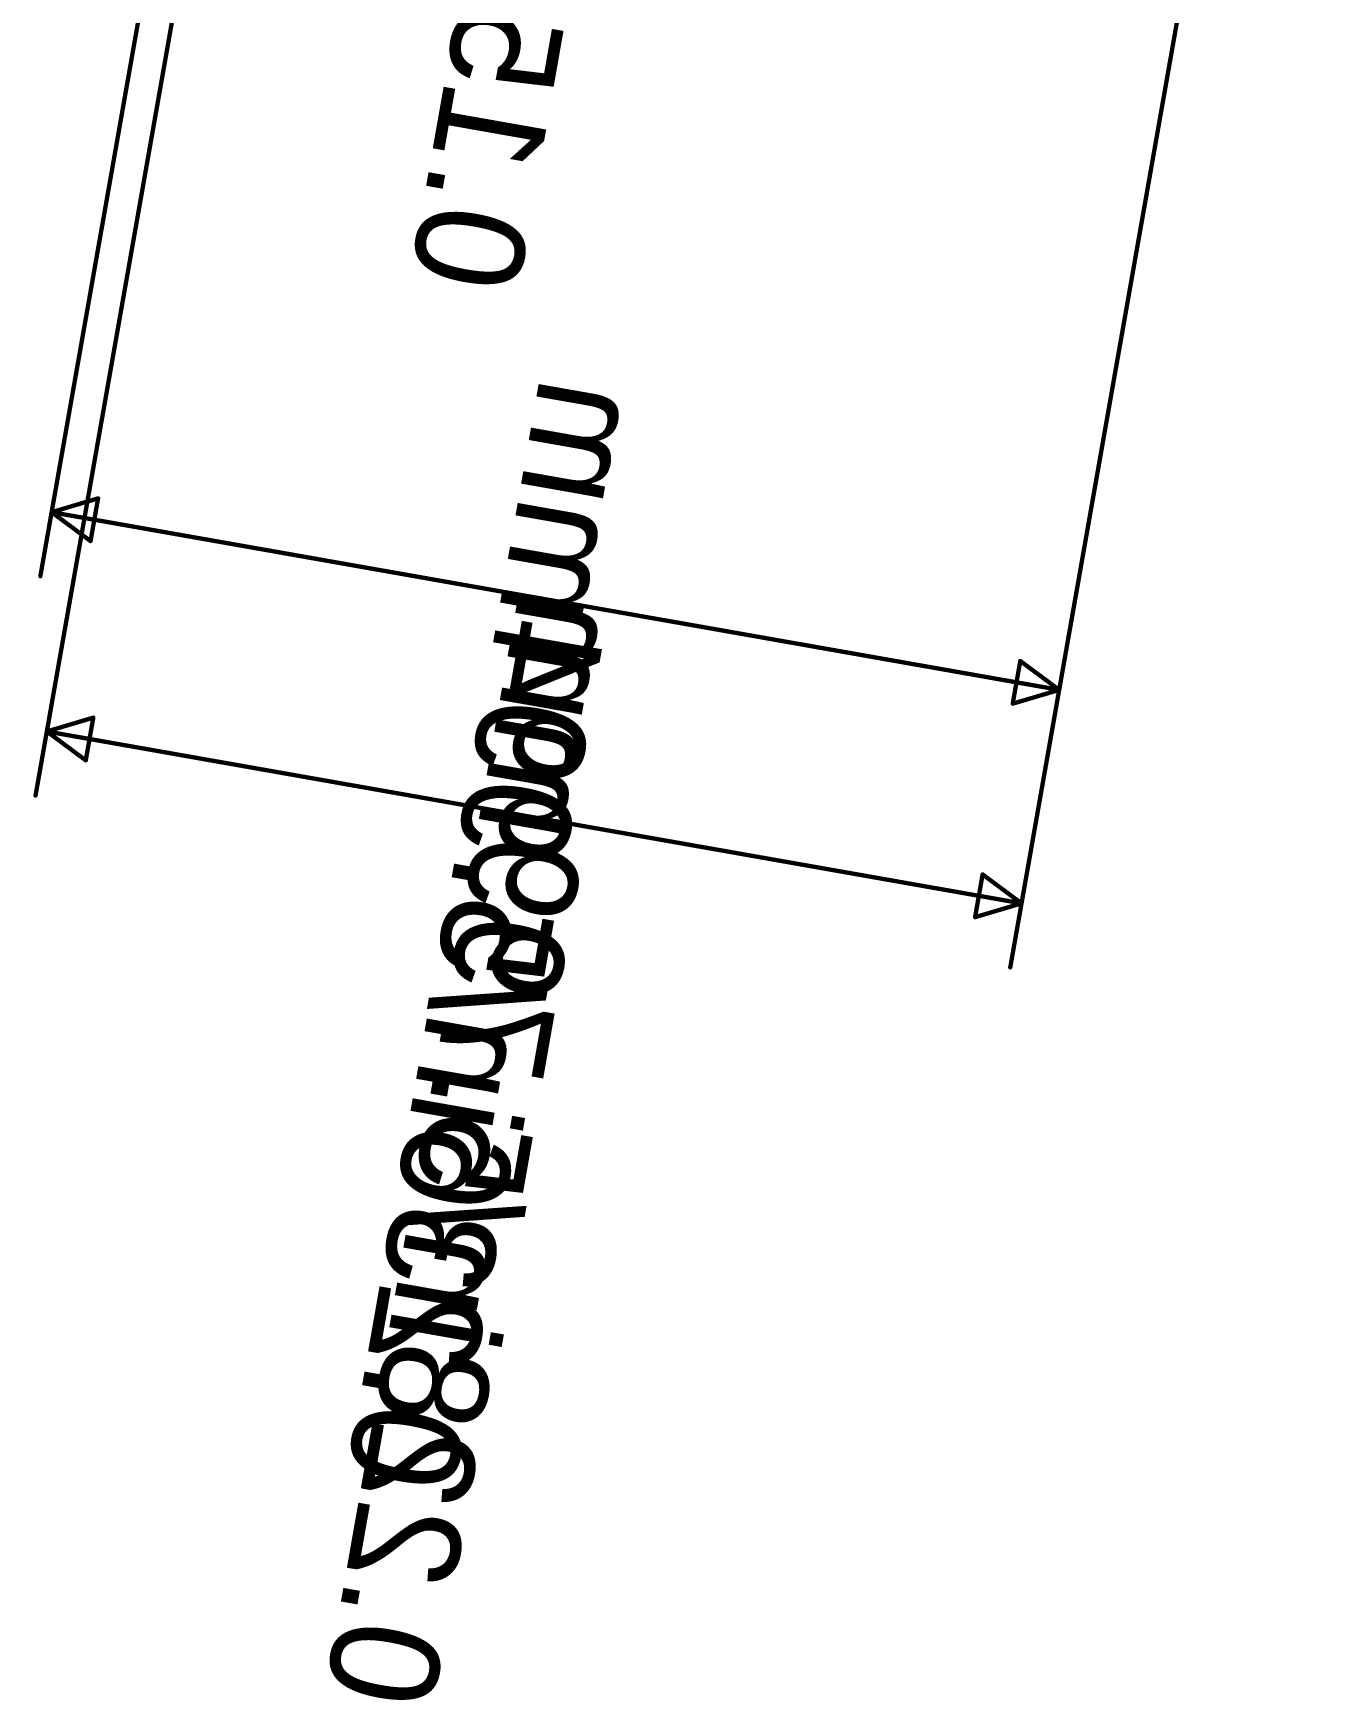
# Model space of a CAD drawing. Header units: millimetres. Extents: x 44.3 to 117.6, y 98.8 to 161.5.
# Drawn here: x 92.58 to 100.19, y 101.31 to 111.09 of the extents above; entities that cross this region are included whole.
import ezdxf

# ---------------------------------------------------------------- set-up
doc = ezdxf.new("R2010")
doc.units = ezdxf.units.MM
doc.layers.add('Mechanical7', color=56, linetype='Continuous')

# ---------------------------------------------------------------- blocks, each defined once
blk = doc.blocks.new('CONN_S5B_ZR_SM4A_TF_JST_B_6')
at = {"layer": 'Mechanical7', "const_width": 0.0254}
for points in [[(-11.7783, 0.1954), (-2.2451, 0.1954)], [(-11.3973, 0.1954), (-11.5243, -0.0586)], [(-11.3973, 0.1954), (-11.3973, -5.799)], [(-11.3973, 0.1954), (-11.2703, -0.0586)], [(-13.0483, 0), (3, 0)], [(-12.6673, 0), (-12.7943, -0.254)], [(-12.6673, 0), (-12.6673, -5.799)], [(-12.6673, 0), (-12.5403, -0.254)], [(-11.5243, -0.0586), (-11.2703, -0.0586)], [(-12.7943, -0.254), (-12.5403, -0.254)], [(-12.7943, -5.545), (-12.6673, -5.799)], [(-12.7943, -5.545), (-12.5403, -5.545)], [(-12.5403, -5.545), (-12.6673, -5.799)], [(-11.5243, -5.545), (-11.3973, -5.799)], [(-11.5243, -5.545), (-11.2703, -5.545)], [(-11.2703, -5.545), (-11.3973, -5.799)], [(-13.0483, -5.799), (-2.2451, -5.799)], [(-11.7783, -5.799), (-2.2451, -5.799)]]:
    blk.add_lwpolyline(points, dxfattribs=at)
at = {"layer": 'Mechanical7', "const_width": 0.0127}
for points in [[(-11.7847, 0.1954, 1), (-11.772, 0.1954, 1)], [(-11.4037, 0.1954, 1), (-11.391, 0.1954, 1)], [(-11.4037, 0.1954, 1), (-11.391, 0.1954, 1)], [(-11.4037, 0.1954, 1), (-11.391, 0.1954, 1)], [(-13.0547, 0, 1), (-13.042, 0, 1)], [(-12.6737, 0, 1), (-12.661, 0, 1)], [(-12.6737, 0, 1), (-12.661, 0, 1)], [(-12.6737, 0, 1), (-12.661, 0, 1)], [(-11.5306, -0.0586, 1), (-11.5179, -0.0586, 1)], [(-11.5306, -0.0586, 1), (-11.5179, -0.0586, 1)], [(-11.2767, -0.0586, 1), (-11.264, -0.0586, 1)], [(-11.2767, -0.0586, 1), (-11.264, -0.0586, 1)], [(-12.8006, -0.254, 1), (-12.7879, -0.254, 1)], [(-12.8006, -0.254, 1), (-12.7879, -0.254, 1)], [(-12.5466, -0.254, 1), (-12.5339, -0.254, 1)], [(-12.5466, -0.254, 1), (-12.5339, -0.254, 1)], [(-12.8006, -5.545, 1), (-12.7879, -5.545, 1)], [(-12.8006, -5.545, 1), (-12.7879, -5.545, 1)], [(-12.5466, -5.545, 1), (-12.5339, -5.545, 1)], [(-12.5466, -5.545, 1), (-12.5339, -5.545, 1)], [(-11.5306, -5.545, 1), (-11.5179, -5.545, 1)], [(-11.5306, -5.545, 1), (-11.5179, -5.545, 1)], [(-11.2767, -5.545, 1), (-11.264, -5.545, 1)], [(-11.2767, -5.545, 1), (-11.264, -5.545, 1)], [(-13.0546, -5.799, 1), (-13.0419, -5.799, 1)], [(-12.6736, -5.799, 1), (-12.6609, -5.799, 1)], [(-12.6736, -5.799, 1), (-12.6609, -5.799, 1)], [(-12.6736, -5.799, 1), (-12.6609, -5.799, 1)], [(-11.7846, -5.799, 1), (-11.7719, -5.799, 1)], [(-11.4036, -5.799, 1), (-11.3909, -5.799, 1)], [(-11.4036, -5.799, 1), (-11.3909, -5.799, 1)], [(-11.4036, -5.799, 1), (-11.3909, -5.799, 1)]]:
    blk.add_lwpolyline(points, format="xyb", close=True, dxfattribs=at)
at = {"layer": 'Mechanical7', "text_generation_flag": 2}
for s, p in [('0.154in/3.902mm', (-9.6828, -1.6335)), ('0.236in/5.994mm', (-16.6678, -2.4843)), ('0.228in/5.799mm', (-17.9378, -2.582))]:
    blk.add_text(s, height=0.635, rotation=180, dxfattribs=at).set_placement(p)

msp = doc.modelspace()

# ---------------------------------------------------------------- block references
at = {"rotation": 80}
msp.add_blockref('CONN_S5B_ZR_SM4A_TF_JST_B_6', (94.856, 119.4736), dxfattribs=at)

doc.saveas('drawing.dxf')
